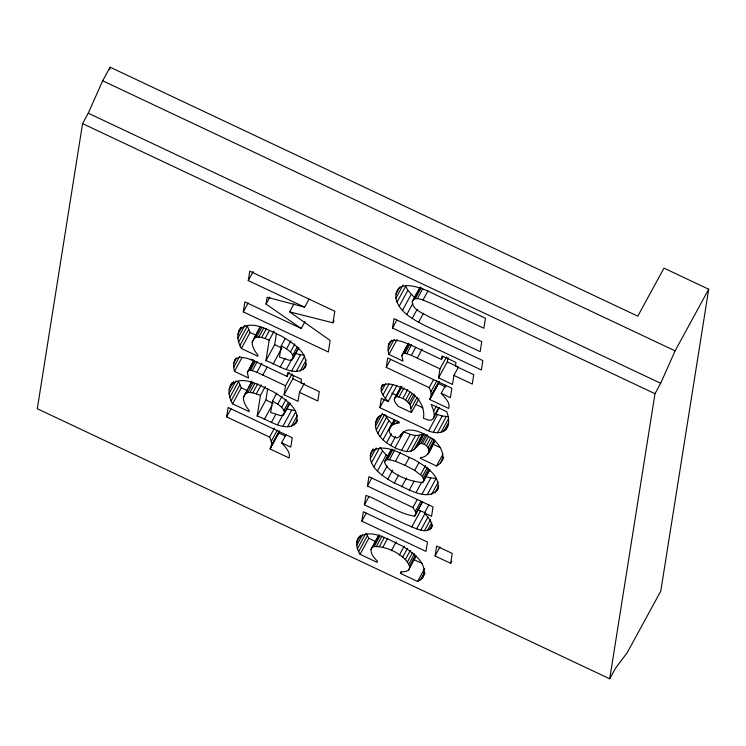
<?xml version="1.0" encoding="UTF-8"?>
<svg xmlns="http://www.w3.org/2000/svg" width="746" height="746" viewBox="0 0 746 746"><rect width="100%" height="100%" fill="white"/><g stroke="black" fill="none" stroke-linecap="round" stroke-linejoin="round"><path stroke-width="1.12" d="M378.623 535.395L370.986 549.401C370.743 554.241 374.24 557.98 377.401 561.206L377.206 562.409L360.076 554.325C356.765 549.196 354.947 542.305 358.807 536.933M395.912 298.12C394.653 277.409 421.164 287.574 431.151 292.637L485.459 318.262L483.874 328.277L430.815 303.24C425.472 301.505 419.616 297.206 413.788 299.109L412.221 301.636C412.566 310.131 422.721 312.854 428.698 316.602L481.757 341.64L480.163 351.655L425.901 326.049C413.965 319.829 398.998 312.555 395.912 298.12L403.008 285.103M251.85 381.169L243.429 397.329C243.196 402.411 246.283 406.775 249.239 410.626L249.08 411.615L232.575 403.828C228.789 397.487 227.353 389.095 231.95 382.763M260.093 326.832L252.213 341.985C251.98 347.067 255.067 351.431 258.023 355.282L257.864 356.271L241.359 348.485C237.573 342.144 236.137 333.751 240.734 327.419M423.849 434.275C419.821 440.849 416.669 452.552 406.747 451.544C399.427 450.379 392.601 447.04 386.596 442.77C379.033 437.51 371.713 426.917 377.523 417.881M253.901 360.169L247.346 372.636L248.577 378.026L234.477 371.368C233.265 367.172 233.162 362.304 235.652 358.546M408.342 343.244L401.796 355.721L403.026 361.101L388.918 354.453C387.715 350.247 387.603 345.389 390.102 341.621M82.564 123.612L37.3 408.733L609.724 678.813L615.413 668.379L627.172 652.741L660.779 591.112L708.7 289.224L663.977 268.131L637.783 316.164L110.082 67.187L102.678 80.782L88.252 113.187L82.564 123.612L654.988 393.692L609.724 678.813M109.718 69.49L110.082 67.187M281.578 442.779C284.879 447.022 291.061 451.936 289.056 457.941L270.155 449.017C272.393 445.362 271.675 440.83 269.586 437.119L226.635 416.855L228.127 407.484L292.264 437.753L290.781 447.124L281.578 442.779L285.951 434.778M293.961 303.836L289.597 311.847L330.18 340.465L328.343 352L243.308 311.875L244.884 301.916L301.253 328.51L305.077 321.507M309.012 299.165L304.648 307.175L248.269 280.58L249.77 271.152L334.814 311.278L332.977 322.813L289.597 311.847M301.253 328.51L266.024 304.088L267.115 297.262L304.648 307.175M297.309 421.005C288.366 435.002 268.14 419.494 257.165 416.007L260.419 395.473L265.334 386.465M306.093 365.661C297.15 379.667 276.925 364.151 265.949 360.663L269.203 340.129L274.118 331.121M257.165 416.007L265.893 399.996L267.702 388.582M265.949 360.663L274.677 344.652L276.486 333.238M276.841 393.123L272.476 401.134L270.677 412.454L280.552 415.634L283.293 415.158L289.952 403.213M285.084 338.777L281.261 345.79L279.461 357.11L289.336 360.29L292.078 359.814L298.736 347.869M304.387 383.332L299.472 392.34L298.046 401.367L284.105 394.793L285.541 385.766L292.087 373.755M234.561 360.542L235.867 358.705L240.175 357.092L247.113 358.267L257.044 362.248L287.024 376.394L287.592 372.804L301.533 379.378L300.964 382.968L319.297 391.622L317.805 400.994L299.472 392.34M270.155 449.017L279.013 432.232M284.105 394.793L292.833 378.772L293.374 375.387M361.847 521.146L363.33 511.775L427.467 542.034L425.985 551.406L361.847 521.146L366.211 513.136M432.204 526.443C426.665 535.833 413.545 526.974 406.178 524.541L364.43 504.837L365.932 495.419C382.353 501.06 397.32 513.649 414.608 516.139L422.488 502.133M415.932 514.143L415.391 511.383L412.883 507.494L367.414 486.047L368.906 476.675L433.044 506.935L431.552 516.307L424.474 512.968L428.838 504.958M388.134 401.562C384.535 397.478 379.238 392.126 381.803 386.251C387.799 381.299 396.49 385.794 402.719 388.209C414.953 392.955 425.63 404.267 423.476 418.301L428.381 420.119L431.449 420.091L433.333 418.515L434.349 415.541L433.687 411.055L431.216 404.36L446.695 411.671C454.389 431.375 438.648 437.977 423.495 428.26L379.854 407.67L381.337 398.355L388.134 401.562L396.863 385.551M441.194 393.301C444.495 397.534 450.677 402.458 448.672 408.454L429.771 399.539C432.009 395.884 431.291 391.352 429.202 387.64L386.251 367.377L387.743 358.005L451.88 388.274L450.397 397.637L441.194 393.301L445.567 385.3M392.499 328.044L393.981 318.673L482.858 360.607L481.366 369.979L392.499 328.044L396.863 320.043M425.024 573.301L422.301 578.299L417.592 581.46L400.453 573.376L400.649 572.173L406.178 571.389L408.566 570.037L416.203 556.031M458.286 367.414L453.922 375.415L452.486 384.442L438.555 377.868L439.981 368.841L446.537 356.83M389.011 343.617L392.191 340.633L394.625 340.176L401.562 341.342L411.484 345.323L441.473 359.469L442.042 355.889L455.974 362.463L455.405 366.044L473.738 374.697L472.255 384.069L453.922 375.415M429.771 399.539L439.469 381.476L430.74 397.487M438.555 377.868L447.283 361.857L448.001 357.343M435.077 555.984L436.652 546.081L452.244 553.439L450.668 563.342L435.077 555.984L439.991 546.977M434.853 441.371C430.946 447.348 429.192 457.317 420.436 457.587L420.315 458.333L436.531 465.989C448.691 459.695 440.672 443.805 431.71 438.573C424.493 433.752 415.97 429.062 407.027 430.228C402.579 431.263 401.311 436.168 397.404 437.939C393.077 437.771 388.638 434.06 389.235 429.454L394.559 419.317M305.002 367.666C309.702 352.709 292.162 342.722 281.54 336.129C269.399 330.916 250.497 318.02 239.102 330.422M296.218 423.01C300.918 408.053 283.377 398.066 272.756 391.473C260.615 386.26 241.704 373.364 230.318 385.766M438.266 488.583C428.167 503.177 406.16 487.576 394.289 483.026C383.052 476.722 363.283 464.04 372.916 449.008M437.175 490.588C442.229 475.864 424.633 465.97 414.189 459.573C401.674 454.389 383.966 441.791 371.284 452.011M431.113 528.438C433.771 522.489 427.738 517.258 424.474 512.968M419.075 398.55L411.438 412.557L398.075 406.253L395.072 402.336L394.27 399.25L401.003 386.493M654.988 393.692L660.667 383.267L675.102 350.862L708.7 289.224M422.301 578.299C429.845 563.836 411.932 551.872 401.32 545.494C388.908 540.179 369.624 526.592 357.716 538.938M427.756 454.379L434.974 440.737M408.566 570.037L409.852 567.566C406.766 554.94 384.619 544.86 372.674 546.827L370.986 549.401M248.269 280.58L253.183 271.572M243.308 311.875L248.213 302.867M237.918 334.171L241.741 327.168M237.778 338.348L244.875 325.34M238.627 342.134L247.355 326.114L250.087 332.474L256.279 335.392M239.895 345.538L248.623 329.527M241.359 348.485L250.087 332.474M233.824 363.069L236.557 358.061M266.024 304.088L269.847 297.085M233.647 367.498L239.643 356.485M234.477 371.368L242.114 357.362M252.213 341.985L259.85 327.97M253.547 338.843L256.531 337.229L261.986 327.214M229.134 389.515L233.498 381.514M256.531 337.229L258.787 337.099L263.692 328.091M228.994 393.692L236.09 380.684M258.787 337.099L261.613 337.5L266.527 328.492M229.833 397.478L238.571 381.458L241.303 387.817L247.495 390.736M231.111 400.882L239.839 384.871M261.613 337.5L265.072 338.488L269.437 330.478M247.346 372.636L253.892 360.626M247.896 371.172L248.959 370.417L254.414 360.411M248.959 370.417L250.46 370.268L255.374 361.26M232.575 403.828L241.303 387.817M226.635 416.855L230.999 408.855M250.46 370.268L252.335 370.594L257.249 361.586M252.335 370.594L256.922 372.291L261.827 363.283M243.429 397.329L247.252 390.317M248.343 388.321L251.616 382.316M244.753 394.177L247.747 392.573L253.202 382.558M247.747 392.573L250.003 392.443L254.908 383.435M250.003 392.443L252.829 392.834L257.743 383.826M256.922 372.291L262.806 375.042L267.171 367.032M252.829 392.834L256.288 393.832L261.193 384.824M273.148 364.057L281.876 348.046L274.677 344.652M293.281 357.875L292.796 355.031L290.474 351.963L286.548 348.83L290.921 340.819M280.151 367.135L285.056 358.127M290.474 351.963L294.838 343.953M292.796 355.031L297.16 347.021M286.361 369.363L292.367 358.35M292.078 359.814L298.633 347.804M287.024 376.394L289.206 372.394M264.354 419.401L272.001 405.395M291.789 370.753L300.517 354.742L304.228 355.18M284.496 413.219L284.012 410.375L281.69 407.307L277.764 404.173L282.128 396.163M296.432 371.303L304.61 356.29M271.358 422.469L275.731 414.468M300.209 370.986L306.214 359.982M281.69 407.307L286.054 399.296M303.072 369.774L306.345 363.768M269.586 437.119L274.5 428.12M284.012 410.375L288.376 402.364M332.977 322.813L334.068 320.817M277.577 424.707L283.583 413.694M283.293 415.158L289.84 403.148M271.255 441.296L277.26 430.283M271.684 444.821L279.321 430.806M270.276 448.243L279.312 431.962M283.004 426.097L291.733 410.086L295.444 410.524M287.639 426.647L295.826 411.633M291.425 426.33L297.43 415.326M294.288 425.117L297.011 420.119M396.005 293.989L399.819 286.977M396.956 302.242L405.684 286.222L407.866 290.334L414.823 297.813M399.129 306.345L407.866 290.334M402.439 310.448L411.177 294.437M412.221 301.636L419.858 287.63M413.788 299.109L420.343 287.098M388.274 346.144L391.547 340.139M415.326 298.596L421.331 287.583M406.822 314.495L412.818 303.491M388.097 350.573L394.093 339.57M417.368 298.587L422.833 288.581M388.918 354.453L397.105 339.439M412.184 318.449L417.098 309.441M386.251 367.377L390.615 359.376M423.029 299.995L427.943 290.987M381.803 386.251L382.894 384.246M381.141 387.995L382.773 384.992M418.553 322.3L423.458 313.292M381.299 391.65L385.663 383.64M401.796 355.721L408.342 343.71M402.346 354.257L403.409 353.501L408.864 343.486M403.409 353.501L404.91 353.343L409.824 344.335M382.903 395.044L388.908 384.031M404.91 353.343L406.784 353.669L411.699 344.661M379.854 407.67L384.218 399.67M385.318 398.383L392.965 384.367M406.784 353.669L411.363 355.366L415.736 347.366M375.536 422.926L379.35 415.923M375.406 426.507L382.502 413.498M376.198 429.966L384.376 414.953M394.27 399.25L400.816 387.239M411.363 355.366L417.256 358.117L422.161 349.109M394.998 397.497L396.49 396.685L401.945 386.68M377.812 433.351L386.54 417.331L385.328 414.795M396.49 396.685L399.017 396.956L403.931 387.957M370.165 455.219L373.438 449.213M380.162 436.708L388.89 420.697L386.54 417.331M399.017 396.956L402.868 398.476L407.782 389.468M370.175 458.986L376.18 447.973M383.024 439.795L391.753 423.784L388.89 420.697M389.235 429.454L394.14 420.446M411.438 412.557L410.169 404.705L405.619 399.949L409.983 391.948M371.396 462.874L379.583 447.861M390.736 426.32L393.468 424.427L395.65 420.427M407.698 401.488L412.062 393.478M393.468 424.427L396.583 423.336L397.674 421.341M386.596 442.77L391.51 433.762M373.821 466.875L382.549 450.854L380.609 447.656M409.19 403.073L414.105 394.065M410.169 404.705L415.074 395.697M367.414 486.047L371.778 478.037M390.671 445.493L395.576 436.485M411.158 408.286L417.163 397.273M377.448 470.987L386.176 454.976L382.549 450.854M429.966 469.598L422.637 482.541C410.832 481.944 388.89 474.232 384.479 462.063L391.035 450.052M384.479 462.063L391.911 449.045M441.473 359.469L443.105 356.467M385.906 460.058L387.398 459.657L392.853 449.642M399.996 436.261L401.087 434.256M401.656 434.135L402.747 432.13M395.035 447.814L403.763 431.803C409.582 434.247 416.855 437.622 422.805 433.706L414.067 449.717M364.43 504.837L368.794 496.836M387.398 459.657L389.459 459.723L394.914 449.717M429.202 387.64L433.566 379.639M382.139 475.109L387.053 466.101M430.871 391.818L436.876 380.805M431.3 395.333L438.937 381.327M389.459 459.723L395.445 461.28L400.36 452.272M401.535 450.435L410.263 434.424M429.892 398.765L438.629 382.745M387.752 479.118L392.666 470.111M356.653 542.267L360.467 535.255M406.747 451.544L415.485 435.533M356.579 545.615L362.584 534.602M357.399 548.748L365.587 533.735M410.869 451.274L419.597 435.254M394.289 483.026L398.653 475.015M433.687 411.055L436.41 406.048M395.445 461.28L405.022 465.308L409.395 457.307M358.658 551.658L367.386 535.647L366.547 533.707M416.175 447.479L423.812 433.463M434.349 415.541L438.713 407.54M433.333 418.515L439.338 407.502M360.076 554.325L368.804 538.314L367.386 535.647M417.844 445.278L420.781 443.413L425.696 434.405M428.819 430.535L437.548 414.524L442.219 416.016L448.486 416.66M420.781 443.413L422.348 443.59L427.262 434.582M422.348 443.59L424.315 444.336L428.68 436.326M401.74 486.812L406.645 477.804M433.491 432.027L442.219 416.016M428.978 451.74L428.036 447.6L426.479 445.735L430.843 437.725M372.674 546.827L379.22 534.817M423.961 480.601L422.441 476.396L414.72 470.4L419.084 462.389M374.361 546.212L379.817 536.206M428.036 447.6L432.95 438.592M437.51 432.736L446.239 416.716M428.903 449.689L434.358 439.683M376.618 546.053L382.073 536.048M409.293 490.103L414.207 481.095M440.877 432.652L448.514 418.637M379.434 546.398L384.349 537.39M443.609 431.748L448.523 422.74M420.623 474.568L425.537 465.56M445.744 430.004L447.926 425.994M382.829 547.294L387.743 538.286M422.441 476.396L427.355 467.388M423.495 477.934L428.409 468.926M416.082 492.481L421.537 482.475M422.637 482.541L429.192 470.53M412.883 507.494L417.247 499.484M436.531 465.989L443.087 453.978M422.105 493.964L430.843 477.944L436.102 478.512L427.365 494.533M391.342 550.744L396.247 541.736M440.476 463.042L443.749 457.037M441.921 460.739L443.012 458.734M415.391 511.383L420.847 501.377M414.608 516.139L422.245 502.123M411.745 526.993L420.474 510.982L425.388 512.81L416.65 528.821M431.71 494.169L438.256 482.158M399.362 555.061L404.276 546.053M434.983 492.854L438.797 485.851M402.626 557.262L407.54 548.254M420.912 530.014L428.008 517.006M405.395 559.491L410.3 550.483M400.453 573.376L401.544 571.38M407.558 561.682L412.463 552.674M424.53 530.574L430.535 519.57M409.022 563.752L414.478 553.746M427.458 530.499L431.822 522.498M409.787 565.72L415.242 555.705M429.649 529.791L432.382 524.783M417.592 581.46L424.679 568.452M420.306 580.052L424.67 572.042M450.668 563.342L451.759 561.337M376.432 419.886L378.073 417.378L382.446 414.189L399.352 422.171L399.231 422.945L396.583 423.336M425.817 476.722L430.843 477.944M295.09 353.343L300.517 354.742M286.305 408.687L291.733 410.086M265.072 338.488L269.203 340.129M256.288 393.832L260.419 395.473M435.422 413.61L437.548 414.524M417.695 509.751L420.474 510.982M102.678 80.782L675.102 350.862M88.252 113.187L660.667 383.267M447.283 361.857L458.23 367.023M417.256 358.117L439.981 368.841M438.499 383.528L445.856 386.997M391.706 393.133L396.9 395.585M415.597 404.407L422.87 407.838M433.1 444.234L440.196 447.581M251.262 359.162L254.283 360.588M292.833 378.772L302.792 383.472M262.806 375.042L285.541 385.766M265.893 399.996L273.092 403.39M278.883 433.006L285.186 435.981M368.804 538.314L375.863 541.643M413.219 559.267L422.292 563.547M405.022 465.308L414.72 470.4M402.868 398.476L405.619 399.949M281.261 345.79L286.548 348.83M272.476 401.134L277.764 404.173M424.315 444.336L426.479 445.735M386.176 454.976L388.526 457.037"/></g></svg>
